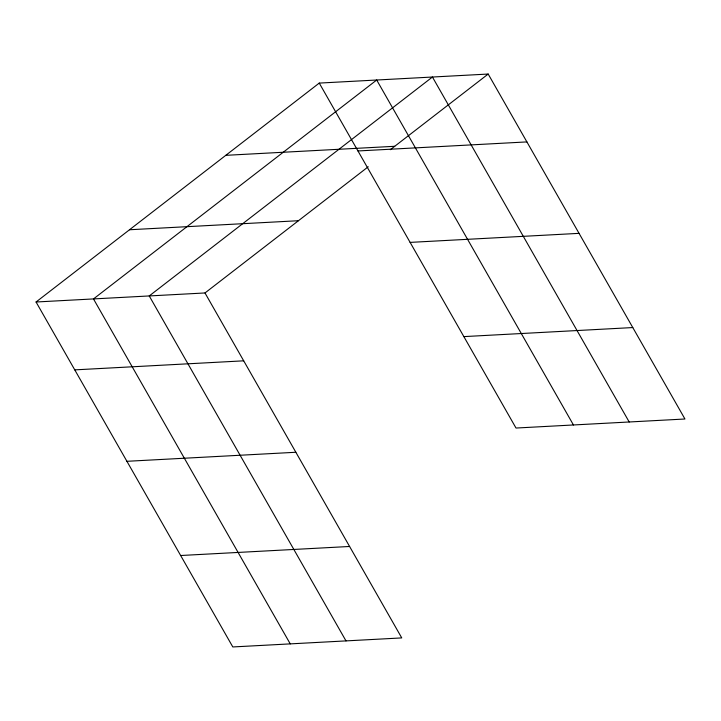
<?xml version="1.0" encoding="UTF-8"?>
<svg xmlns="http://www.w3.org/2000/svg" width="721" height="721" viewBox="0 0 721 721"><rect width="100%" height="100%" fill="white"/><g stroke="black" fill="none" stroke-linecap="round" stroke-linejoin="round"><path stroke-width="1.08" d="M36.05 302L204.989 292.96L401.75 637.914L232.811 646.953L36.05 302L319.25 83.086L488.189 74.047L684.95 419L516.011 428.04L319.25 83.086M204.989 292.96L368.233 166.776M390.322 149.698L488.189 74.047M225.799 155.33L394.738 146.291M357.967 150.959L526.907 141.911M129.51 229.756L298.449 220.716M410.123 242.391L579.062 233.352M463.855 336.608L632.795 327.559M74.759 369.873L243.698 360.824M126.914 461.305L295.853 452.265M180.656 555.512L349.595 546.473M629.199 421.983L432.438 77.03L149.238 295.943L345.999 640.897M573.447 424.966L376.695 80.013L93.487 298.927L290.248 643.88"/></g></svg>
